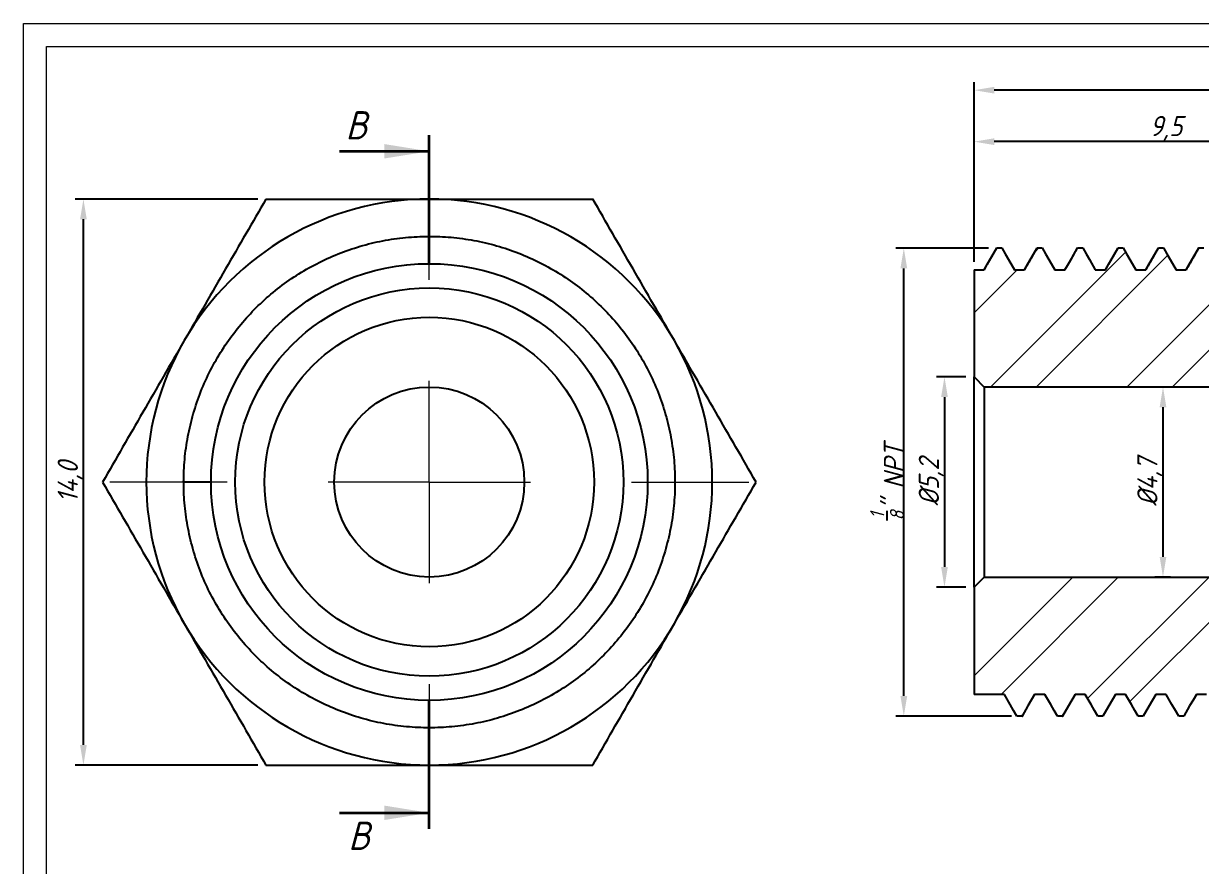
# Model space of a CAD drawing. Header units: millimetres. Extents: x 1419 to 2871, y 617 to 1285.
# Drawn here: x 1508.43 to 1537.57, y 637.15 to 658 of the extents above; entities that cross this region are included whole.
import ezdxf

# ---------------------------------------------------------------- set-up
doc = ezdxf.new("R2010")
doc.units = ezdxf.units.MM
doc.linetypes.add('PHANTOM', pattern=[12.7, 6.35, -1.27, 1.27, -1.27, 1.27, -1.27])
doc.linetypes.add('SLD-Solid', pattern=[0])
doc.styles.add('GENISO', font='geniso.shx', dxfattribs={"oblique": 15})
doc.dimstyles.new('Scale', dxfattribs={"dimscale": 0.2, "dimtxt": 2.5, "dimasz": 2.5, "dimexe": 1, "dimexo": 1, "dimgap": 0.2, "dimtad": 1, "dimdec": 1, "dimzin": 0, "dimtxsty": 'GENISO', "dimcen": 2.5, "dimclrd": 1, "dimclre": 1, "dimclrt": 7, "dimadec": 0, "dimazin": 0, "dimtfac": 1, "dimtdec": 1, "dimtmove": 0, "dimatfit": 3, "dimfxl": 1, "dimtzin": 0, "dimlwd": -1, "dimlwe": -1, "dimarcsym": 0})
pattern_1 = [(45, (1506.442, 586.0565), (-1.6838, 1.6838), []), (45, (1507.5645, 586.0565), (-1.6838, 1.6838), [])]

# ---------------------------------------------------------------- blocks, each defined once
blk = doc.blocks.new('SW_CENTERMARKSYMBOL_0')
at = {"color": 0, "linetype": 'Continuous', "lineweight": 0}
for p, q in [((0, 20), (0, 31.6)), ((0, 0), (0, 10)), ((-20, 0), (-31.6, 0)), ((0, 0), (-10, 0)), ((0, 0), (0, -10)), ((0, 0), (10, 0)), ((20, 0), (31.6, 0)), ((0, -20), (0, -31.6))]:
    blk.add_line(p, q, dxfattribs=at)
blk = doc.blocks.new('*D100')
at = {"color": 1, "transparency": 16777216}
for p, q in [((1531.942, 652.111), (1531.942, 656.552)), ((1558.742, 652.261), (1558.742, 656.552)), ((1558.242, 656.352), (1532.442, 656.352))]:
    blk.add_line(p, q, dxfattribs=at)
for points in [[(1532.442, 656.435), (1532.442, 656.269), (1531.942, 656.352)], [(1558.242, 656.435), (1558.242, 656.269), (1558.742, 656.352)]]:
    blk.add_solid(points, dxfattribs=at)
at = {"layer": 'Defpoints', "color": 0, "transparency": 16777216}
for p in [(1531.942, 656.352), (1531.942, 651.911), (1558.742, 652.061)]:
    blk.add_point(p, dxfattribs=at)
at = {"color": 7, "transparency": 16777216, "insert": (1545.342, 656.68), "char_height": 0.5, "attachment_point": 5, "style": 'GENISO'}
blk.add_mtext('26,8', dxfattribs=at)
blk = doc.blocks.new('*D94')
at = {"color": 1, "transparency": 16777216}
for p, q in [((1531.942, 652.111), (1531.942, 655.279)), ((1541.442, 653.861), (1541.442, 655.279)), ((1540.942, 655.079), (1532.442, 655.079))]:
    blk.add_line(p, q, dxfattribs=at)
for points in [[(1532.442, 655.163), (1532.442, 654.996), (1531.942, 655.079)], [(1540.942, 655.163), (1540.942, 654.996), (1541.442, 655.079)]]:
    blk.add_solid(points, dxfattribs=at)
at = {"layer": 'Defpoints', "color": 0, "transparency": 16777216}
for p in [(1531.942, 655.079), (1541.442, 653.661), (1531.942, 651.911)]:
    blk.add_point(p, dxfattribs=at)
at = {"color": 7, "transparency": 16777216, "insert": (1536.692, 655.407), "char_height": 0.5, "attachment_point": 5, "style": 'GENISO'}
blk.add_mtext('9,5', dxfattribs=at)
blk = doc.blocks.new('*D105')
at = {"color": 1, "transparency": 16777216}
for p, q in [((1537.227, 649.011), (1536.416, 649.011)), ((1536.616, 648.511), (1536.616, 644.811)), ((1536.804, 644.311), (1536.416, 644.311))]:
    blk.add_line(p, q, dxfattribs=at)
for points in [[(1536.533, 648.511), (1536.7, 648.511), (1536.616, 649.011)], [(1536.533, 644.811), (1536.7, 644.811), (1536.616, 644.311)]]:
    blk.add_solid(points, dxfattribs=at)
at = {"layer": 'Defpoints', "color": 0, "transparency": 16777216}
for p in [(1537.427, 649.011), (1536.616, 644.311), (1537.004, 644.311)]:
    blk.add_point(p, dxfattribs=at)
at = {"color": 7, "transparency": 16777216, "insert": (1536.289, 646.661), "char_height": 0.5, "attachment_point": 5, "rotation": 90, "style": 'GENISO'}
blk.add_mtext('%%C4,7', dxfattribs=at)
blk = doc.blocks.new('*D96')
at = {"color": 1, "transparency": 16777216}
for p, q in [((1531.742, 649.261), (1531.011, 649.261)), ((1531.211, 648.761), (1531.211, 644.561)), ((1531.742, 644.061), (1531.011, 644.061))]:
    blk.add_line(p, q, dxfattribs=at)
for points in [[(1531.127, 648.761), (1531.294, 648.761), (1531.211, 649.261)], [(1531.127, 644.561), (1531.294, 644.561), (1531.211, 644.061)]]:
    blk.add_solid(points, dxfattribs=at)
at = {"layer": 'Defpoints', "color": 0, "transparency": 16777216}
for p in [(1531.942, 649.261), (1531.211, 644.061), (1531.942, 644.061)]:
    blk.add_point(p, dxfattribs=at)
at = {"color": 7, "transparency": 16777216, "insert": (1530.883, 646.661), "char_height": 0.5, "attachment_point": 5, "rotation": 90, "style": 'GENISO'}
blk.add_mtext('%%C5,2', dxfattribs=at)
blk = doc.blocks.new('*D98')
at = {"color": 1, "transparency": 16777216}
for p, q in [((1532.298, 652.446), (1530.005, 652.446)), ((1530.205, 641.37), (1530.205, 651.946)), ((1532.867, 640.87), (1530.005, 640.87))]:
    blk.add_line(p, q, dxfattribs=at)
for points in [[(1530.122, 651.946), (1530.289, 651.946), (1530.205, 652.446)], [(1530.122, 641.37), (1530.289, 641.37), (1530.205, 640.87)]]:
    blk.add_solid(points, dxfattribs=at)
at = {"layer": 'Defpoints', "color": 0, "transparency": 16777216}
for p in [(1530.205, 652.446), (1532.498, 652.446), (1533.067, 640.87)]:
    blk.add_point(p, dxfattribs=at)
at = {"color": 7, "transparency": 16777216, "insert": (1529.792, 646.658), "char_height": 0.5, "attachment_point": 5, "rotation": 90, "style": 'GENISO'}
blk.add_mtext('{\\H0.7x;\\S1/8;}" NPT', dxfattribs=at)
blk = doc.blocks.new('*D111')
at = {"color": 1, "transparency": 16777216}
for p, q in [((1514.226, 653.661), (1509.712, 653.661)), ((1509.912, 640.161), (1509.912, 653.161)), ((1514.226, 639.661), (1509.712, 639.661))]:
    blk.add_line(p, q, dxfattribs=at)
for points in [[(1509.829, 653.161), (1509.995, 653.161), (1509.912, 653.661)], [(1509.829, 640.161), (1509.995, 640.161), (1509.912, 639.661)]]:
    blk.add_solid(points, dxfattribs=at)
at = {"layer": 'Defpoints', "color": 0, "transparency": 16777216}
for p in [(1509.912, 653.661), (1514.426, 653.661), (1514.426, 639.661)]:
    blk.add_point(p, dxfattribs=at)
at = {"color": 7, "transparency": 16777216, "insert": (1509.584, 646.661), "char_height": 0.5, "attachment_point": 5, "rotation": 90, "style": 'GENISO'}
blk.add_mtext('14,0', dxfattribs=at)

msp = doc.modelspace()

# ---------------------------------------------------------------- hatches: boundary and pattern name
at = {"linetype": 'Continuous', "lineweight": 18}
h = msp.add_hatch(dxfattribs=at)
h.set_pattern_fill('ANSI32', color=256, scale=0.25, style=0)
h.set_pattern_definition(pattern_1)
h.paths.add_polyline_path([(1541.442, 651.911), (1539.942, 651.911), (1539.63, 652.452), (1539.505, 652.452), (1539.192, 651.911), (1538.942, 651.911), (1538.63, 652.452), (1538.505, 652.452), (1538.192, 651.911), (1537.942, 651.911), (1537.63, 652.452), (1537.505, 652.452), (1537.192, 651.911), (1536.942, 651.911), (1536.63, 652.452), (1536.505, 652.452), (1536.192, 651.911), (1535.942, 651.911), (1535.63, 652.452), (1535.505, 652.452), (1535.192, 651.911), (1534.942, 651.911), (1534.63, 652.452), (1534.505, 652.452), (1534.192, 651.911), (1533.942, 651.911), (1533.63, 652.452), (1533.505, 652.452), (1533.192, 651.911), (1532.942, 651.911), (1532.63, 652.452), (1532.505, 652.452), (1532.192, 651.911), (1531.942, 651.911), (1531.942, 649.261), (1532.192, 649.011), (1549.242, 649.011), (1549.242, 650.736), (1555.742, 650.736), (1558.742, 651.461), (1558.742, 652.061), (1557.23, 652.061), (1556.839, 652.737), (1556.683, 652.737), (1556.292, 652.061), (1555.98, 652.061), (1555.589, 652.737), (1555.433, 652.737), (1555.042, 652.061), (1554.73, 652.061), (1554.339, 652.737), (1554.183, 652.737), (1553.792, 652.061), (1553.48, 652.061), (1553.089, 652.737), (1552.933, 652.737), (1552.542, 652.061), (1552.23, 652.061), (1551.839, 652.737), (1551.683, 652.737), (1551.292, 652.061), (1550.98, 652.061), (1550.589, 652.737), (1550.433, 652.737), (1550.042, 652.061), (1547.742, 652.061), (1547.742, 653.661), (1541.442, 653.661)], flags=0)
h = msp.add_hatch(dxfattribs=at)
h.set_pattern_fill('ANSI32', color=256, scale=0.25, style=0)
h.set_pattern_definition(pattern_1)
h.paths.add_polyline_path([(1541.442, 639.661), (1547.742, 639.661), (1547.742, 641.261), (1549.417, 641.261), (1549.808, 640.584), (1549.964, 640.584), (1550.355, 641.261), (1550.667, 641.261), (1551.058, 640.584), (1551.214, 640.584), (1551.605, 641.261), (1551.917, 641.261), (1552.308, 640.584), (1552.464, 640.584), (1552.855, 641.261), (1553.167, 641.261), (1553.558, 640.584), (1553.714, 640.584), (1554.105, 641.261), (1554.417, 641.261), (1554.808, 640.584), (1554.964, 640.584), (1555.355, 641.261), (1555.667, 641.261), (1556.058, 640.584), (1556.214, 640.584), (1556.605, 641.261), (1558.742, 641.261), (1558.742, 641.861), (1555.742, 642.586), (1549.242, 642.586), (1549.242, 644.311), (1532.192, 644.311), (1531.942, 644.061), (1531.942, 641.411), (1532.692, 641.411), (1533.005, 640.87), (1533.13, 640.87), (1533.442, 641.411), (1533.692, 641.411), (1534.005, 640.87), (1534.13, 640.87), (1534.442, 641.411), (1534.692, 641.411), (1535.005, 640.87), (1535.13, 640.87), (1535.442, 641.411), (1535.692, 641.411), (1536.005, 640.87), (1536.13, 640.87), (1536.442, 641.411), (1536.692, 641.411), (1537.005, 640.87), (1537.13, 640.87), (1537.442, 641.411), (1537.692, 641.411), (1538.005, 640.87), (1538.13, 640.87), (1538.442, 641.411), (1538.692, 641.411), (1539.005, 640.87), (1539.13, 640.87), (1539.442, 641.411), (1541.442, 641.411)], flags=0)

# ---------------------------------------------------------------- linework, layer by layer
at = {"linetype": 'PHANTOM', "lineweight": 35}
for p, q in [((1518.468, 652.063), (1518.468, 655.238)), ((1518.468, 638.084), (1518.468, 641.26))]:
    msp.add_line(p, q, dxfattribs=at)
at = {"linetype": 'Continuous', "lineweight": 35}
for p, q in [((1516.245, 654.841), (1518.468, 654.841)), ((1516.245, 638.481), (1518.468, 638.481))]:
    msp.add_line(p, q, dxfattribs=at)
at = {"linetype": 'Continuous', "lineweight": 25}
for p, q in [((1532.498, 652.443), (1532.505, 652.452)), ((1532.505, 652.452), (1532.63, 652.452)), ((1533.505, 652.452), (1533.63, 652.452)), ((1534.498, 652.442), (1534.505, 652.452)), ((1534.505, 652.452), (1534.63, 652.452)), ((1535.505, 652.452), (1535.63, 652.452)), ((1536.498, 652.44), (1536.505, 652.452)), ((1536.505, 652.452), (1536.63, 652.452)), ((1537.505, 652.452), (1537.63, 652.452)), ((1531.942, 651.911), (1531.942, 649.261)), ((1531.942, 651.911), (1532.192, 651.911)), ((1532.942, 651.911), (1533.192, 651.911)), ((1533.942, 651.911), (1534.192, 651.911)), ((1534.942, 651.911), (1535.192, 651.911)), ((1535.942, 651.911), (1536.192, 651.911)), ((1536.942, 651.911), (1537.192, 651.911)), ((1531.942, 649.261), (1532.192, 649.011)), ((1531.942, 644.061), (1531.942, 649.261)), ((1549.242, 649.011), (1532.192, 649.011)), ((1532.192, 649.011), (1532.192, 644.311)), ((1513.068, 646.661), (1512.391, 646.661)), ((1532.192, 644.311), (1531.942, 644.061)), ((1532.192, 644.311), (1549.242, 644.311)), ((1531.942, 644.061), (1531.942, 641.411)), ((1532.692, 641.411), (1531.942, 641.411)), ((1533.692, 641.411), (1533.442, 641.411)), ((1534.692, 641.411), (1534.442, 641.411)), ((1535.692, 641.411), (1535.442, 641.411)), ((1536.692, 641.411), (1536.442, 641.411)), ((1537.692, 641.411), (1537.442, 641.411)), ((1533.13, 640.87), (1533.005, 640.87)), ((1534.13, 640.87), (1534.005, 640.87)), ((1535.13, 640.87), (1535.005, 640.87)), ((1536.13, 640.87), (1536.005, 640.87)), ((1537.13, 640.87), (1537.005, 640.87))]:
    msp.add_line(p, q, dxfattribs=at)
at = {"linetype": 'SLD-Solid', "lineweight": 15}
for points in [[(1508.431, 658), (1566.695, 658), (1566.695, 617.301), (1508.431, 617.301)], [(1509.002, 657.429), (1566.124, 657.429), (1566.124, 617.872), (1509.002, 617.872)]]:
    msp.add_lwpolyline(points, close=True, dxfattribs=at)
at = {"linetype": 'Continuous', "lineweight": 25, "flags": 128}
for points in [[(1532.192, 651.911), (1532.275, 652.055), (1532.358, 652.198), (1532.505, 652.452)], [(1532.63, 652.452), (1532.713, 652.308), (1532.796, 652.165), (1532.942, 651.911)], [(1533.192, 651.911), (1533.275, 652.055), (1533.358, 652.198), (1533.505, 652.452)], [(1533.63, 652.452), (1533.713, 652.308), (1533.796, 652.165), (1533.942, 651.911)], [(1534.192, 651.911), (1534.275, 652.055), (1534.358, 652.198), (1534.505, 652.452)], [(1534.63, 652.452), (1534.713, 652.308), (1534.796, 652.165), (1534.942, 651.911)], [(1535.192, 651.911), (1535.275, 652.055), (1535.358, 652.198), (1535.505, 652.452)], [(1535.63, 652.452), (1535.713, 652.308), (1535.796, 652.165), (1535.942, 651.911)], [(1536.192, 651.911), (1536.275, 652.055), (1536.358, 652.198), (1536.505, 652.452)], [(1536.63, 652.452), (1536.713, 652.308), (1536.796, 652.165), (1536.942, 651.911)], [(1537.192, 651.911), (1537.275, 652.055), (1537.358, 652.198), (1537.505, 652.452)], [(1533.005, 640.87), (1532.922, 641.013), (1532.839, 641.157), (1532.692, 641.411)], [(1533.442, 641.411), (1533.359, 641.267), (1533.276, 641.123), (1533.13, 640.87)], [(1534.005, 640.87), (1533.922, 641.013), (1533.839, 641.157), (1533.692, 641.411)], [(1534.442, 641.411), (1534.359, 641.267), (1534.276, 641.123), (1534.13, 640.87)], [(1535.005, 640.87), (1534.922, 641.013), (1534.839, 641.157), (1534.692, 641.411)], [(1535.442, 641.411), (1535.359, 641.267), (1535.276, 641.123), (1535.13, 640.87)], [(1536.005, 640.87), (1535.922, 641.013), (1535.839, 641.157), (1535.692, 641.411)], [(1536.442, 641.411), (1536.359, 641.267), (1536.276, 641.123), (1536.13, 640.87)], [(1537.005, 640.87), (1536.922, 641.013), (1536.839, 641.157), (1536.692, 641.411)], [(1537.442, 641.411), (1537.359, 641.267), (1537.276, 641.123), (1537.13, 640.87)]]:
    msp.add_lwpolyline(points, dxfattribs=at)
at = {"linetype": 'Continuous', "lineweight": 25}
for radius in [5.4, 4.8, 4.075, 2.35]:
    msp.add_circle((1518.468, 646.661), radius, dxfattribs=at)
for start, end in [(90, 150), (30, 90), (150, 210), (330, 30), (210, 270), (270, 330)]:
    msp.add_arc((1518.468, 646.661), 7, start, end, dxfattribs=at)
for points, knots in [([(1514.426, 653.661), (1514.096, 653.089), (1513.764, 652.513), (1513.091, 651.347), (1512.751, 650.758), (1512.406, 650.161)], [0, 0, 0, 0, 0.5, 0.5, 1, 1, 1, 1]), ([(1514.426, 653.661), (1515.083, 653.661), (1515.756, 653.661), (1517.105, 653.661), (1517.784, 653.661), (1518.468, 653.661)], [0, 0, 0, 0, 0.5, 0.5, 1, 1, 1, 1]), ([(1518.468, 653.661), (1519.151, 653.661), (1519.845, 653.661), (1521.195, 653.661), (1521.857, 653.661), (1522.509, 653.661)], [0, 0, 0, 0, 0.5, 0.5, 1, 1, 1, 1]), ([(1524.53, 650.161), (1524.358, 650.458), (1524.186, 650.757), (1523.845, 651.348), (1523.675, 651.641), (1523.171, 652.515), (1522.839, 653.091), (1522.509, 653.661)], [0, 0, 0, 0, 0.25, 0.25, 0.5, 0.5, 1, 1, 1, 1]), ([(1512.391, 646.661), (1512.396, 646.848), (1512.406, 647.226), (1512.489, 647.791), (1512.622, 648.352), (1512.809, 648.9), (1513.048, 649.428), (1513.335, 649.93), (1513.665, 650.398), (1514.034, 650.829), (1514.44, 651.222), (1514.883, 651.578), (1515.363, 651.895), (1515.874, 652.166), (1516.41, 652.388), (1516.963, 652.557), (1517.526, 652.673), (1518.091, 652.734), (1518.657, 652.743), (1519.222, 652.699), (1519.787, 652.602), (1520.344, 652.45), (1520.886, 652.245), (1521.406, 651.99), (1521.897, 651.688), (1522.353, 651.345), (1522.771, 650.963), (1523.153, 650.545), (1523.496, 650.089), (1523.798, 649.598), (1524.053, 649.078), (1524.258, 648.536), (1524.409, 647.979), (1524.507, 647.414), (1524.55, 646.849), (1524.542, 646.283), (1524.48, 645.718), (1524.364, 645.155), (1524.195, 644.602), (1523.973, 644.066), (1523.701, 643.555), (1523.385, 643.075), (1523.029, 642.632), (1522.635, 642.226), (1522.204, 641.857), (1521.736, 641.527), (1521.235, 641.24), (1520.706, 641.002), (1520.158, 640.814), (1519.598, 640.681), (1519.032, 640.602), (1518.467, 640.576), (1517.901, 640.602), (1517.336, 640.681), (1516.776, 640.815), (1516.228, 641.002), (1515.699, 641.241), (1515.198, 641.528), (1514.73, 641.858), (1514.299, 642.227), (1513.906, 642.634), (1513.55, 643.077), (1513.233, 643.557), (1512.962, 644.068), (1512.74, 644.604), (1512.571, 645.157), (1512.457, 645.72), (1512.394, 646.254), (1512.395, 646.599), (1512.396, 646.754)], [0, 0, 0, 0, 0.014706, 0.02962, 0.044682, 0.059823, 0.074976, 0.090071, 0.105042, 0.119823, 0.134476, 0.149328, 0.164348, 0.17947, 0.194626, 0.209748, 0.224768, 0.239619, 0.254272, 0.269054, 0.284025, 0.29912, 0.314273, 0.329414, 0.344475, 0.35939, 0.374096, 0.388801, 0.403716, 0.418778, 0.433919, 0.449072, 0.464167, 0.479137, 0.493919, 0.508572, 0.523424, 0.538444, 0.553566, 0.568722, 0.583844, 0.598864, 0.613715, 0.628368, 0.64315, 0.658121, 0.673216, 0.688369, 0.70351, 0.718571, 0.733486, 0.748191, 0.762897, 0.777812, 0.792874, 0.808015, 0.823168, 0.838263, 0.853233, 0.868015, 0.882668, 0.89752, 0.91254, 0.927662, 0.942818, 0.95794, 0.972959, 0.987811, 1, 1, 1, 1]), ([(1532.498, 652.446), (1532.446, 652.356), (1532.343, 652.177), (1532.24, 651.999), (1532.189, 651.911)], [0, 0, 0, 0, 0.506145, 1, 1, 1, 1]), ([(1533.498, 652.446), (1533.446, 652.356), (1533.343, 652.177), (1533.24, 651.999), (1533.189, 651.911)], [0, 0, 0, 0, 0.506145, 1, 1, 1, 1]), ([(1534.498, 652.446), (1534.446, 652.356), (1534.343, 652.177), (1534.24, 651.999), (1534.189, 651.911)], [0, 0, 0, 0, 0.506145, 1, 1, 1, 1]), ([(1535.498, 652.446), (1535.446, 652.356), (1535.343, 652.177), (1535.24, 651.999), (1535.189, 651.911)], [0, 0, 0, 0, 0.506146, 1, 1, 1, 1]), ([(1536.498, 652.446), (1536.446, 652.356), (1536.343, 652.177), (1536.24, 651.999), (1536.189, 651.911)], [0, 0, 0, 0, 0.506146, 1, 1, 1, 1]), ([(1537.498, 652.446), (1537.446, 652.356), (1537.343, 652.177), (1537.24, 651.999), (1537.189, 651.911)], [0, 0, 0, 0, 0.506146, 1, 1, 1, 1]), ([(1537.498, 652.441), (1537.499, 652.445), (1537.502, 652.452), (1537.504, 652.452), (1537.505, 652.452)], [0, 0, 0, 0, 0.591817, 1, 1, 1, 1]), ([(1512.406, 650.161), (1512.234, 649.863), (1512.061, 649.564), (1511.72, 648.974), (1511.551, 648.68), (1511.046, 647.806), (1510.714, 647.231), (1510.385, 646.661)], [0, 0, 0, 0, 0.25, 0.25, 0.5, 0.5, 1, 1, 1, 1]), ([(1526.551, 646.661), (1526.221, 647.233), (1525.888, 647.809), (1525.215, 648.974), (1524.875, 649.564), (1524.53, 650.161)], [0, 0, 0, 0, 0.5, 0.5, 1, 1, 1, 1]), ([(1510.385, 646.661), (1510.715, 646.089), (1511.048, 645.513), (1511.721, 644.347), (1512.061, 643.758), (1512.406, 643.161)], [0, 0, 0, 0, 0.5, 0.5, 1, 1, 1, 1]), ([(1524.53, 643.161), (1524.702, 643.458), (1524.874, 643.757), (1525.215, 644.348), (1525.385, 644.641), (1525.889, 645.515), (1526.222, 646.091), (1526.551, 646.661)], [0, 0, 0, 0, 0.25, 0.25, 0.5, 0.5, 1, 1, 1, 1]), ([(1512.406, 643.161), (1512.577, 642.863), (1512.75, 642.564), (1513.091, 641.974), (1513.26, 641.68), (1513.765, 640.806), (1514.097, 640.231), (1514.426, 639.661)], [0, 0, 0, 0, 0.25, 0.25, 0.5, 0.5, 1, 1, 1, 1]), ([(1522.509, 639.661), (1522.839, 640.233), (1523.172, 640.809), (1523.845, 641.974), (1524.185, 642.564), (1524.53, 643.161)], [0, 0, 0, 0, 0.5, 0.5, 1, 1, 1, 1]), ([(1533.13, 640.87), (1533.135, 640.871), (1533.141, 640.872), (1533.147, 640.907), (1533.148, 640.912)], [0, 0, 0, 0, 0.862624, 1, 1, 1, 1]), ([(1534.13, 640.87), (1534.136, 640.87), (1534.141, 640.87), (1534.148, 640.908), (1534.148, 640.91)], [0, 0, 0, 0, 0.962723, 1, 1, 1, 1]), ([(1514.426, 639.661), (1515.083, 639.661), (1515.756, 639.661), (1517.105, 639.661), (1517.784, 639.661), (1518.468, 639.661)], [0, 0, 0, 0, 0.5, 0.5, 1, 1, 1, 1]), ([(1518.468, 639.661), (1519.151, 639.661), (1519.845, 639.661), (1521.195, 639.661), (1521.857, 639.661), (1522.509, 639.661)], [0, 0, 0, 0, 0.5, 0.5, 1, 1, 1, 1])]:
    msp.add_open_spline(points, degree=3, knots=knots, dxfattribs=at)
at = {"linetype": 'Continuous', "lineweight": 35}
for points in [[(1518.468, 654.841), (1517.357, 655.019), (1517.357, 654.663)], [(1518.468, 638.481), (1517.357, 638.659), (1517.357, 638.303)]]:
    msp.add_solid(points, dxfattribs=at)

# ---------------------------------------------------------------- block references
at = {"linetype": 'Continuous', "lineweight": 0, "xscale": 0.249999999999999, "yscale": 0.249999999999999, "zscale": 0.249999999999999}
msp.add_blockref('SW_CENTERMARKSYMBOL_0', (1518.468, 646.661), dxfattribs=at)

# ---------------------------------------------------------------- texts
at = {"char_height": 0.7, "attachment_point": 5, "style": 'GENISO'}
for insert in [(1516.663, 655.484), (1516.731, 637.912)]:
    msp.add_mtext('B', dxfattribs=dict(at, insert=insert))

# ---------------------------------------------------------------- dimensions: what is measured, and where the dimension line sits
for base, p1, picture, middle in [((1531.942, 656.352), (1558.742, 652.061), '*D100', (1545.342, 656.68)), ((1531.942, 655.079), (1541.442, 653.661), '*D94', (1536.692, 655.407))]:
    dim = msp.add_linear_dim(base=base, p1=p1, p2=(1531.942, 651.911), dimstyle='Scale')
    dim.commit()
    dim.dimension.update_dxf_attribs({"geometry": picture, "text_midpoint": middle})
dim = msp.add_linear_dim(base=(1509.912, 653.661), p1=(1514.426, 639.661), p2=(1514.426, 653.661), angle=90, dimstyle='Scale')
dim.commit()
dim.dimension.update_dxf_attribs({"geometry": '*D111', "text_midpoint": (1509.584, 646.661)})
for base, p1, p2, text, picture, middle in [((1530.205, 652.446), (1533.067, 640.87), (1532.498, 652.446), '{\\H0.7x;\\S1/8;}" NPT', '*D98', (1529.792, 646.658)), ((1531.211, 644.061), (1531.942, 649.261), (1531.942, 644.061), '%%C<>', '*D96', (1530.883, 646.661)), ((1536.616, 644.311), (1537.427, 649.011), (1537.004, 644.311), '%%C<>', '*D105', (1536.289, 646.661))]:
    dim = msp.add_linear_dim(base=base, p1=p1, p2=p2, angle=90, text=text, dimstyle='Scale')
    dim.commit()
    dim.dimension.update_dxf_attribs({"geometry": picture, "text_midpoint": middle})

doc.saveas('drawing.dxf')
